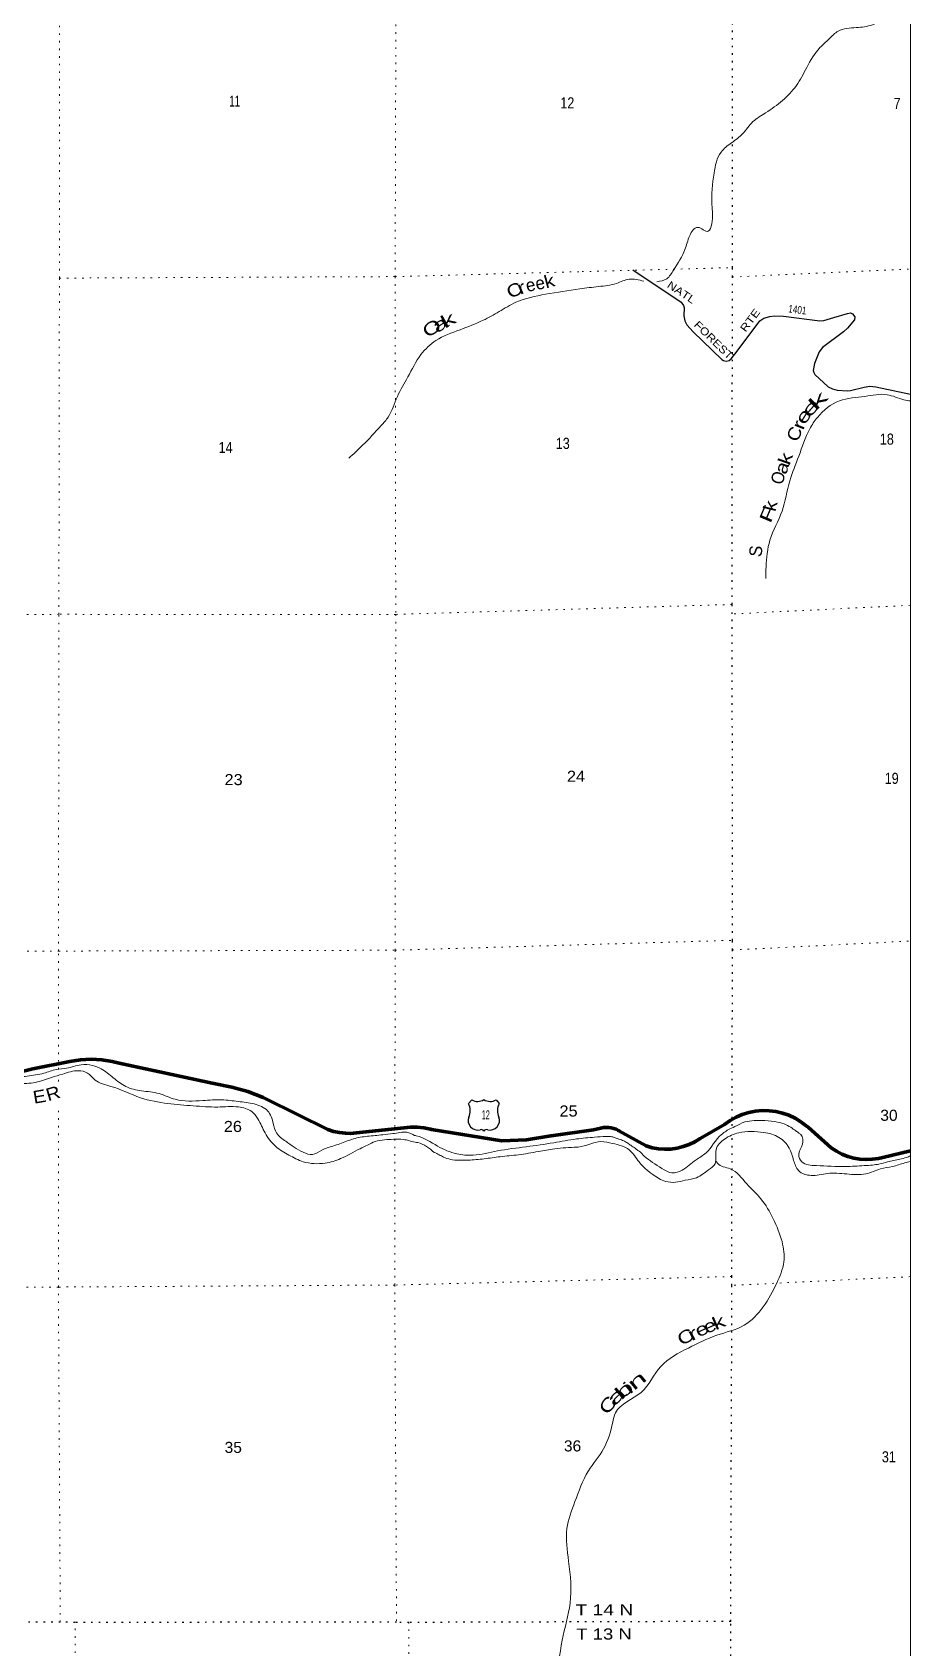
# Model space of a CAD drawing. Header units: feet. Extents: x -252658 to 9, y -366365 to -181930.
# Drawn here: x -13871 to 5, y -311366 to -285860 of the extents above; entities that cross this region are included whole.
import ezdxf
from ezdxf.enums import TextEntityAlignment as Align

# ---------------------------------------------------------------- set-up
doc = ezdxf.new("R2010")
doc.units = ezdxf.units.FT
doc.header["$LTSCALE"] = 80
doc.linetypes.add('DOTTED', pattern=[1.5, 0.3, -1.2])
for name, color, linetype, lineweight in [('16', 7, 'Continuous', 25), ('20', 7, 'Continuous', 70), ('29', 7, 'Continuous', 25), ('39', 7, 'Continuous', 13), ('4', 7, 'Continuous', 13), ('6', 7, 'DOTTED', 25), ('7', 7, 'DOTTED', 13)]:
    doc.layers.add(name, color=color, linetype=linetype, lineweight=lineweight)
doc.layers.add('30', color=7, linetype='Continuous')
doc.layers.add('41', color=7, linetype='Continuous')

msp = doc.modelspace()

# ---------------------------------------------------------------- linework, layer by layer
at = {"layer": '16'}
for p, q in [((-6980.47, -302775.91), (-6929.16, -302717.15)), ((-6737.4, -302711.18), (-6737.68, -302711.38)), ((-6545.31, -302717.06), (-6493.92, -302775.91))]:
    msp.add_line(p, q, dxfattribs=at)
for centre, radius, start, end in [((-6838.08, -302559.49), 182.07, 239.97227, 303.45418), ((-6636.3, -302559.99), 181.52, 236.33975, 300.08743), ((-6636.31, -302559.49), 182.07, 236.54582, 236.59441), ((-6834.26, -303041.44), 151.42, 159.09177, 283.81923), ((-7173.45, -302886.54), 222.05, 332.97043, 29.75871), ((-6640.14, -303041.44), 151.42, 256.18077, 20.90823), ((-6300.95, -302886.54), 222.05, 150.24129, 207.02957)]:
    msp.add_arc(centre, radius, start, end, dxfattribs=at)
for centre, major_axis, start_param, end_param in [((-6778.92, -303240.26), (-19.56, 51.67), 4.95877769, 6.28318531), ((-6695.47, -303240.26), (19.56, 51.67), 0, 1.32637542)]:
    msp.add_ellipse(centre, major_axis=major_axis, ratio=0.929097, start_param=start_param, end_param=end_param, dxfattribs=at)
at = {"layer": '20'}
for points in [[(-10720, -302517.03), (-11031.84, -302450.39), (-12500.92, -302135.86), (-12607.08, -302109.28), (-12773.5, -302082.61), (-12941.8, -302073.48), (-13110.13, -302081.99), (-13276.65, -302108.05), (-13864.53, -302228.46), (-14010.2, -302264.88)], [(-10181.92, -302697.41), (-10223.38, -302678.48), (-10467.46, -302584.74), (-10720, -302517.03)], [(0, -303520.45), (-437.62, -303624.93), (-503.79, -303640.58), (-601.22, -303654.69), (-699.58, -303658.54), (-797.81, -303652.08), (-894.82, -303635.39), (-989.56, -303608.65), (-1080.98, -303572.15), (-1168.09, -303526.3), (-1249.93, -303471.6), (-1617.37, -303149.06), (-1644.58, -303125.41), (-1730.36, -303060.8), (-1822.43, -303005.51), (-1919.76, -302960.15), (-2021.31, -302925.21), (-2125.95, -302901.08), (-2232.55, -302888.02), (-2339.92, -302886.17), (-2446.9, -302895.55), (-2552.31, -302916.07), (-2655, -302947.49), (-2753.84, -302989.47), (-2847.76, -303041.56), (-2935.71, -303103.18), (-3319.31, -303323.66), (-3320.29, -303324.34), (-3404.64, -303377.01), (-3494.03, -303420.57), (-3587.49, -303454.56), (-3683.98, -303478.58), (-3782.46, -303492.39), (-3881.84, -303495.83), (-3981.04, -303488.86), (-4078.97, -303471.56), (-4174.55, -303444.12), (-4602.92, -303203.61), (-4612.17, -303198.4), (-4649.09, -303180.7), (-4687.65, -303166.96), (-4727.45, -303157.32), (-4768.03, -303151.9), (-4808.96, -303150.75), (-4849.78, -303153.88), (-4890.05, -303161.27), (-5004.84, -303188.59), (-5676.98, -303286.26), (-5677.88, -303286.45), (-6062.63, -303346.03), (-6451.5, -303365.07), (-7565.77, -303181.89), (-7581.16, -303177.77), (-7684.57, -303156.64), (-7789.63, -303146.45), (-7895.18, -303147.29), (-8847.41, -303244.87), (-8924.24, -303243.94), (-9019.45, -303233.77), (-9113.08, -303213.7), (-9204.1, -303183.96), (-10181.92, -302697.41)]]:
    msp.add_lwpolyline(points, dxfattribs=at)
at = {"layer": '29'}
msp.add_lwpolyline([(-4385.3, -289611.43), (-3618.74, -290119.74), (-3583.42, -290173.35), (-3575.54, -290206.19), (-3580.41, -290337.09), (-3563.76, -290414.45), (-3533.32, -290479.14), (-3430.09, -290591.58), (-2979.13, -291027.58), (-2951.19, -291043.16), (-2907.99, -291051.02), (-2860.87, -291043.16), (-2829.21, -291018.51), (-2734.55, -290895.28), (-2377.99, -290418.24), (-2315.05, -290373.19), (-2217.7, -290347.33), (-2142.27, -290337.82), (-2001.87, -290342.64), (-1430.83, -290415.98), (-1368.7, -290412.48), (-1208.7, -290361.42), (-991.73, -290298.53), (-946.51, -290291.12), (-913.19, -290306.39), (-877.85, -290353.54), (-885.23, -290401.31), (-991.73, -290530.36), (-1056.2, -290587.96), (-1389.4, -290835.53), (-1443.31, -290907.59), (-1516.83, -291090.33), (-1533.62, -291198.37), (-1525.77, -291233.73), (-1507.88, -291264.1), (-1299.24, -291457.04), (-1231.26, -291489.14), (-1156.65, -291508.79), (-995.9, -291520.77), (-944.61, -291516.65), (-731.78, -291462.47), (-642.24, -291449.85), (-547.93, -291459.58), (0, -291573.33)], dxfattribs=at)
at = {"layer": '39'}
for points in [[(-4004.92, -289797.49), (-3849.87, -289751.3), (-3740.28, -289613.3), (-3560.93, -289288.73), (-3484.89, -289070.02), (-3359.28, -288940.19), (-3194.91, -289001.74), (-3137.75, -288885.48), (-3135.45, -288581.74), (-3101.54, -288085.12), (-2990.47, -287752), (-2824.52, -287604.36), (-2646.52, -287458.81), (-2486.29, -287270.9), (-2286.23, -287131.55), (-2021.42, -286936.35), (-1800.54, -286702.61), (-1637.54, -286414.13), (-1428.13, -286101.85), (-1286.39, -285966.1), (-1140.71, -285840.43), (-854.85, -285786.2), (-597.21, -285741.82), (-399, -285661.05), (-235, -285632.05), (-130, -285613.05), (-73, -285598.05), (-1, -285575.37)], [(-8870.65, -292585.09), (-8652.01, -292381.51), (-8360.18, -292069.83), (-8248.61, -291935.87), (-8103.42, -291609.04), (-7938.27, -291302.47), (-7730.55, -290947.93), (-7495.69, -290726.36), (-7112.47, -290556.17), (-6749.51, -290407.96), (-6497.2, -290271.01), (-6230.73, -290122.09), (-5763.42, -289996.77), (-5224.05, -289912.21), (-4926.25, -289874.17), (-4642.44, -289823.94), (-4442.94, -289759.02), (-4210.59, -289789.64)], [(-2285, -294485.05), (-2279, -294302.05), (-2218, -293878.05), (-2028, -293421.05), (-1905, -292941.05), (-1764, -292553.05), (-1589, -292122.05), (-1469, -291940.05), (-1121, -291678.05), (-719, -291609.05), (-368, -291582.05), (-101, -291662.05), (1.2, -291680.65)], [(-18117.15, -301788.6), (-18026.35, -301791.6), (-17902.33, -301872.97), (-17794.08, -301911.99), (-17600.53, -301836.96), (-17495.21, -301733.13), (-17347.78, -301641.68), (-17184.76, -301616.72), (-16975.37, -301571.99), (-16809.31, -301675.8), (-16596.92, -301767.88), (-16400.27, -301813.58), (-16155.92, -301932.04), (-15909.24, -302008.28), (-15700.99, -302114.41), (-15493, -302256.75), (-15238.23, -302325), (-14938.95, -302357.37), (-14740.09, -302376.94), (-14458.77, -302391.07), (-14207.37, -302374.81), (-13949.81, -302340.49), (-13688.15, -302296.14), (-13490.7, -302237.23), (-13327.72, -302216.3), (-13100.16, -302161.64), (-12921.32, -302171), (-12781.04, -302228.36), (-12591.12, -302366.54), (-12393.15, -302504.78), (-12146.42, -302572.98), (-11867.33, -302617.27), (-11614.73, -302707.63), (-11176.66, -302726.93), (-10875.04, -302715.06), (-10617.93, -302741.09), (-10364.95, -302781.17), (-10152.69, -302889.34), (-10063.74, -303089.14), (-10012.6, -303238.38), (-9866.86, -303370.2), (-9592.77, -303543.2), (-9442.29, -303580.51), (-9299.04, -303511.16), (-9121.65, -303446.07), (-8907.09, -303370.63)], [(-14632.43, -302494.4), (-14348.69, -302454.24), (-14093.42, -302458.12), (-13821.91, -302439.99), (-13568.05, -302363.4), (-13390.73, -302308.37), (-13139.06, -302255.91), (-12998.63, -302293.14), (-12878.85, -302402.65), (-12628.33, -302503.06), (-12159.3, -302681.51), (-11729.83, -302775.18), (-11328.05, -302810.31), (-10942.24, -302829.24), (-10614.57, -302827.61), (-10404.05, -302901.58), (-10306.43, -303016.96), (-10193.51, -303237.05), (-10024.27, -303451.53), (-9816.24, -303587.83), (-9589.88, -303692.08), (-9244.29, -303714.73), (-9000.53, -303644.1), (-8693.79, -303487.43), (-8574.13, -303429.1)], [(-8907.09, -303370.63), (-8797.47, -303331.63), (-8578.05, -303291.53), (-8335.03, -303267.93), (-8174.59, -303249.06), (-8063.7, -303232.54), (-7952.81, -303227.82), (-7831.61, -303276.94)], [(-5266.69, -303461.48), (-5246.11, -303460.41), (-4887.65, -303374.52), (-4704.94, -303404.02), (-4442.37, -303504.52), (-4285.02, -303696.78), (-4069.42, -303895.5), (-3865.2, -304003.61), (-3710.51, -304016.82), (-3557.5, -303985.75), (-3376.27, -303944.84), (-3190.42, -303823.49), (-3085.13, -303723.68), (-3069.39, -303502.52), (-2935.46, -303336.53), (-2709.56, -303235.6), (-2522.47, -303216.85), (-2313.51, -303230.45), (-2076.9, -303308.63), (-1913.34, -303476.79), (-1844.46, -303672.43), (-1765.27, -303833.94), (-1568.85, -303909.81), (-1311.31, -303879.51), (-1005.81, -303885.78), (-702.26, -303883.98), (-470.49, -303805.21), (-283.26, -303768.36), (-89.86, -303711.44), (0.12, -303689.6)], [(-4283.5, -303523.54), (-4203.9, -303602.83), (-3925.96, -303797.98), (-3765.68, -303869.56), (-3606.55, -303826.47), (-3386.22, -303665.15), (-3228.57, -303551.64), (-2985.17, -303263.75), (-2944.81, -303232.35)], [(-2944.81, -303232.35), (-2874.73, -303185.95), (-2773.27, -303138.77), (-2615.19, -303065.62), (-2468.91, -303044.39), (-2296.67, -303044.39), (-2098.48, -303067.98), (-1963.99, -303108.09), (-1867.26, -303164.72), (-1796.48, -303214.27), (-1747.98, -303248.4)], [(-1747.98, -303248.4), (-1732.81, -303262.87), (-1703.83, -303417.98), (-1763.36, -303580.49), (-1715.97, -303693.49), (-1485.25, -303753.52), (-1025.03, -303768.96), (-729.72, -303754.08)], [(-8574.13, -303429.1), (-8453, -303374.1), (-8306.72, -303345.79), (-8167.51, -303338.71), (-8007.07, -303341.07), (-7924.49, -303359.95), (-7821.26, -303384.63)], [(-7831.61, -303276.94), (-7805.75, -303282.72), (-7467.26, -303446.13), (-7166.66, -303569.03), (-6907.5, -303589.04), (-6523.06, -303523.46), (-6068.25, -303456.39), (-5633.57, -303393.19), (-5273.29, -303333.47), (-4987.63, -303305.39), (-4810.65, -303294.62), (-4713.98, -303298.02)], [(-7821.26, -303384.63), (-7780.44, -303391.53), (-7521.19, -303545.8)], [(-7521.19, -303545.8), (-7444.35, -303582.91), (-7373.57, -303620.66), (-7265.04, -303656.05), (-7125.83, -303670.21), (-6984.27, -303667.85), (-6731.81, -303646.61), (-6481.72, -303613.58), (-6189.15, -303582.91), (-5877.71, -303531), (-5618.18, -303488.53), (-5266.69, -303461.48)], [(-4713.98, -303298.02), (-4660.81, -303314.55), (-4603.01, -303335.78), (-4528.68, -303362.91), (-4469.7, -303397.13), (-4416.61, -303433.7), (-4348.19, -303480.88), (-4306.9, -303513.92), (-4283.5, -303523.54)], [(-7532, -314206.05), (-7280, -313888.05), (-7064, -313601.05), (-6812, -313288.05), (-6671, -312998.05), (-6511, -312787.05), (-6032, -312300.05), (-5658, -311897.05), (-5499, -311246.05), (-5374, -310662.05), (-5399, -310001.05), (-5425, -309485.05), (-5298, -309060.05), (-5086, -308575.05), (-4847, -308226.05), (-4702, -307807.05), (-4658, -307659.05), (-4254, -307334.05), (-3942, -306924.05), (-3507, -306634.05), (-3059, -306433.05), (-2625, -306274.05), (-2325, -305984.05), (-2112, -305610.05), (-2000, -305274.05), (-2028, -304955.05), (-2166, -304594.05), (-2363, -304277.05), (-2583, -304043.05), (-2847, -303805.05), (-3044, -303720.05), (-3067, -303683.05)], [(-729.72, -303754.08), (-597.58, -303744.84), (-496.12, -303730.68), (-361.63, -303695.29), (-165.8, -303652.82), (-61.99, -303624.51), (-0.32, -303601.59)]]:
    msp.add_spline(points, degree=3, dxfattribs=at)
at = {"layer": '4'}
msp.add_lwpolyline([(-250643.67, -181929.5), (-219314.25, -182252.72), (-187984.41, -182532.85), (-156654.22, -182769.88), (-125323.73, -182963.82), (-93993.01, -183114.65), (-62662.1, -183222.4), (-31331.08, -183287.04), (0, -183308.59), (0, -366365.25), (-31582.88, -366343.53), (-63165.71, -366278.36), (-94748.41, -366181.36), (-126330.93, -366017.71), (-157913.21, -365822.21), (-189495.2, -365583.27), (-221076.82, -365300.9), (-252658.03, -364975.08)], close=True, dxfattribs=at)
msp.add_lwpolyline([(-250643.67, -181929.5), (-219314.25, -182252.72), (-187984.41, -182532.85), (-156654.22, -182769.88), (-125323.73, -182963.82), (-93993.01, -183114.65), (-62662.1, -183222.4), (-31331.08, -183287.04), (0, -183308.59), (0, -366365.25), (-31582.88, -366343.53), (-63165.71, -366278.36), (-94748.41, -366181.36), (-126330.93, -366017.71), (-157913.21, -365822.21), (-189495.2, -365583.27), (-221076.82, -365300.9), (-252658.03, -364975.08)], close=True, dxfattribs=at)
at = {"layer": '6'}
for points in [[(-2816.2, -303126.06), (-2810.36, -300350.17), (-2809.2, -300197.3), (-2814.44, -295043.45), (-2817.34, -294894.57), (-2810.4, -289724.72), (-2811.29, -289575.86), (-2810.44, -284414.01), (-2799.45, -284289.37), (-2796.46, -279439.94)], [(-2642.05, -320623.65), (-2637.88, -316615.5), (-2649.6, -316305.62), (-2833.24, -311615.16), (-2838.27, -310951.28), (-2818.24, -305644.74), (-2821.21, -305505.91), (-2816.5, -303268.05)], [(-2838.27, -310951.28), (-7922.17, -310967.26), (-8117.14, -310964.88), (-13194.89, -310965.87), (-13428.04, -310962.15), (-15088.16, -310967.77)]]:
    msp.add_lwpolyline(points, dxfattribs=at)
at = {"layer": '7'}
for p, q in [((-2810.4, -289724.72), (5, -289596.05)), ((-3, -294907.05), (-2814.44, -295043.45)), ((-2810.36, -300350.17), (-6, -300209.05)), ((-13457.21, -302425.05), (-13457.17, -302327.05)), ((-0.55, -305507.39), (-2818.24, -305644.74)), ((-7922.1, -310958.26), (-7927.78, -315857.67))]:
    msp.add_line(p, q, dxfattribs=at)
for points in [[(-8132.94, -278503.03), (-8123.42, -284419.31), (-8139.37, -289717.84), (-8129.45, -295050.75), (-8139.4, -300353.35), (-8142.55, -303217.05)], [(-13457.14, -302232.05), (-13456.46, -300366.67), (-13450.42, -295049.96), (-13442.43, -289741.32), (-13440.32, -284412.52)], [(-13442.43, -289741.32), (-8139.37, -289717.84), (-5185.09, -289639.12), (-2811.29, -289575.86)], [(-2817.34, -294894.57), (-8129.45, -295050.75), (-13450.42, -295049.96), (-18751.42, -295067.42), (-19698.04, -295069.43)], [(-20109.87, -300375.04), (-18749.33, -300372.12), (-13456.46, -300366.67), (-8139.4, -300353.35), (-2809.2, -300197.3)], [(-13428.04, -310962.15), (-13458.38, -305671.33), (-13457.36, -302860.05)], [(-8142.68, -303336.05), (-8145.21, -305639.88), (-8117.14, -310964.88)], [(-2821.21, -305505.91), (-8145.21, -305639.88), (-13458.38, -305671.33), (-18739.15, -305670.83), (-22620.01, -305677.61)], [(-13173.45, -320620.02), (-13196.65, -316248.41), (-13194.89, -310965.87)]]:
    msp.add_lwpolyline(points, dxfattribs=at)

# ---------------------------------------------------------------- texts
at = {"layer": '16', "width": 0.6}
msp.add_text('12', height=140, dxfattribs=at).set_placement((-6707.51, -303021.69), align=Align.CENTER)
at = {"layer": '30'}
for s, rotation, width, p in [('NATL', 326.451, 1.2, (-3854.99, -289879.03)), ('RTE', 53.224, 1.25, (-2603.93, -290603.61)), ('1401', 352.681, 0.8, (-1933.75, -290280.81)), ('FOREST', 315.555, 1.2, (-3428.62, -290490.62))]:
    msp.add_text(s, height=120, rotation=rotation, dxfattribs=dict(at, width=width)).set_placement(p)
at = {"layer": '41'}
for s, rotation, width, p in [('k', 14.895, 1.2, (-5756.06, -289905.28)), ('C', 25.719, 1.25, (-6321.33, -290072.21)), ('r', 22.694, 1.4, (-6165.06, -290006.8)), ('O', 35.8, 1.4, (-7620.48, -290695.28)), ('a', 30.823, 1.6, (-7479.62, -290614.04)), ('k', 29.067, 1.65, (-7350.66, -290542.24)), ('E', 9.747, 1.15, (-13842.21, -302777.92)), ('R', 16.484, 1.15, (-13620.93, -302740.12)), ('e', 24.909, 1.35, (-3347.46, -306470.08)), ('e', 23.821, 1.3, (-3217.81, -306414.4)), ('k', 23.26, 1.45, (-3078.44, -306357.26)), ('C', 30.272, 1.35, (-3612.37, -306607.16)), ('r', 28.314, 1.6, (-3455.15, -306530.01)), ('n', 39.7, 1.95, (-4368.2, -307316.8)), ('a', 42.238, 2, (-4690.18, -307567.53)), ('b', 39.925, 1.9, (-4570.49, -307466.54)), ('i', 38.925, 1.65, (-4432.82, -307371.56)), ('C', 54.761, 1.45, (-4777.22, -307703.49))]:
    msp.add_text(s, height=200, rotation=rotation, dxfattribs=dict(at, width=width)).set_placement(p)
for rotation, p in [(12.967, (-6051.48, -289962.3)), (12.356, (-5902.33, -289931.97))]:
    msp.add_text('e', height=200, rotation=rotation, dxfattribs=at).set_placement(p)
for s, rotation, width, p in [('e', 48.926, 1.9, (-1503.5, -291856.08)), ('k', 44.294, 2.25, (-1390.88, -291745.33)), ('r', 68.238, 1.4, (-1671, -292095.62)), ('e', 58.057, 1.55, (-1607.36, -291975.63)), ('C', 68.238, 1.15, (-1739.22, -292236.95)), ('k', 70.563, 1.35, (-1880.27, -292623.32)), ('O', 74.042, 0.95, (-1995.17, -292920.41)), ('a', 71.495, 1.25, (-1936.18, -292766.1)), ('k', 76.169, 1.2, (-2114.95, -293361.24)), ('F', 67.109, 1.6, (-2161.21, -293505.67))]:
    msp.add_text(s, height=200, rotation=rotation, dxfattribs=dict(at, width=width)).set_placement(p, align=Align.CENTER)
msp.add_text('S', height=200, rotation=83.579, dxfattribs=at).set_placement((-2343.58, -294063.85), align=Align.CENTER)
at = {"layer": '6'}
for s, width, p in [('T 14 N', 1.3, (-5290.3, -310856.19)), ('T 13 N', 1.25, (-5278.4, -311238.65))]:
    msp.add_text(s, height=175, rotation=0.18, dxfattribs=dict(at, width=width)).set_placement(p)
at = {"layer": '7'}
for s, width, p in [('11', 0.65, (-10757.59, -287033.76)), ('12', 0.85, (-5529.8, -287061.33)), ('7', 0.85, (-265.78, -287071.03)), ('13', 0.85, (-5601.84, -292437.79)), ('18', 0.85, (-482.52, -292370.85)), ('14', 0.85, (-10927.84, -292502.98)), ('23', 1.1, (-10833.77, -297746.97)), ('24', 1.1, (-5425.12, -297694.55)), ('19', 0.85, (-405.85, -297726.82)), ('25', 1.1, (-5542.91, -302979.57)), ('30', 1.05, (-475.41, -303047.18)), ('26', 1.1, (-10845.46, -303223.24)), ('36', 1.05, (-5473.24, -308267.5)), ('35', 1.05, (-10832.59, -308290.56)), ('31', 0.85, (-450.61, -308439.66))]:
    msp.add_text(s, height=175, dxfattribs=dict(at, width=width)).set_placement(p)

doc.saveas('drawing.dxf')
